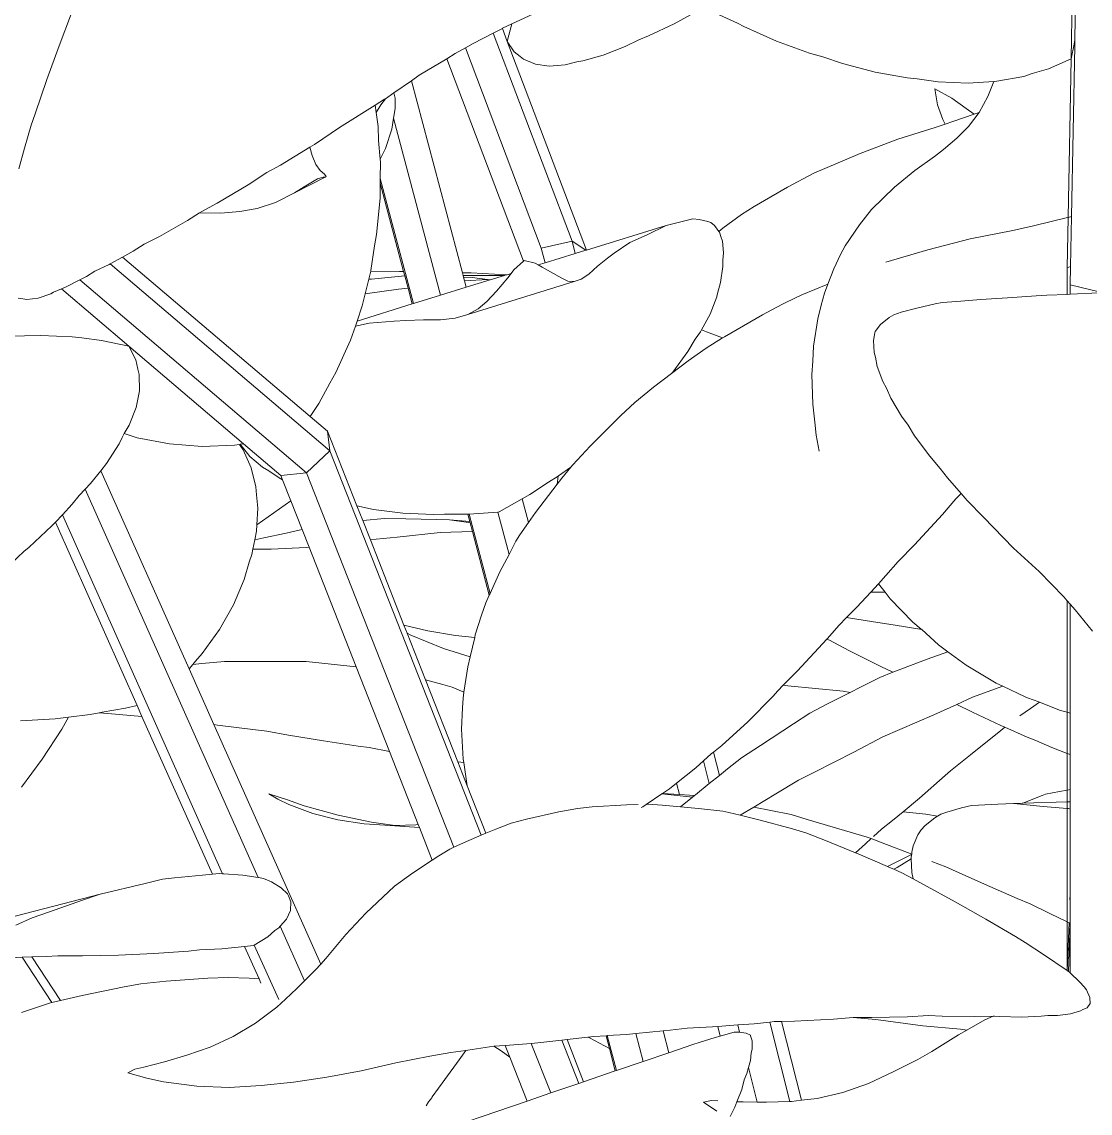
# Model space of a CAD drawing. Header units: metres. Extents: x 12.2 to 77.2, y 18.8 to 35.5.
# Drawn here: x 61.3418 to 61.5268, y 29.6577 to 29.8468 of the extents above; entities that cross this region are included whole.
import ezdxf

# ---------------------------------------------------------------- set-up
doc = ezdxf.new("R2010")
doc.units = ezdxf.units.M
doc.layers.add('0inne_gulv', color=7, linetype='Continuous', lineweight=13)

# ---------------------------------------------------------------- blocks, each defined once
blk = doc.blocks.new('One bedroom house rs')
for p, q in [((-9.03845, -2.14549), (-9.0381, -2.12652)), ((-9.03781, -2.1422), (-9.03758, -2.12991)), ((-9.21376, -2.14329), (-9.2116, -2.13759)), ((-9.13168, -2.13775), (-9.13532, -2.13947)), ((-9.1027, -2.13696), (-9.10724, -2.13947)), ((-9.10068, -2.1373), (-9.09627, -2.13931)), ((-9.13855, -2.14106), (-9.13697, -2.14025)), ((-9.13697, -2.14025), (-9.13694, -2.14023)), ((-9.13611, -2.14254), (-9.13697, -2.14025)), ((-9.13532, -2.13947), (-9.13694, -2.14023)), ((-9.13611, -2.14254), (-9.13532, -2.13947)), ((-9.10724, -2.13947), (-9.11164, -2.14155)), ((-9.09627, -2.13931), (-9.09513, -2.13992)), ((-9.09513, -2.13992), (-9.0895, -2.14243)), ((-9.14204, -2.14288), (-9.13855, -2.14106)), ((-9.1249, -2.17708), (-9.13855, -2.14106)), ((-9.11164, -2.14155), (-9.11332, -2.1422)), ((-9.21376, -2.14329), (-9.21587, -2.14912)), ((-9.14338, -2.14363), (-9.14513, -2.14461)), ((-9.14204, -2.14288), (-9.14338, -2.14363)), ((-9.13023, -2.17834), (-9.14338, -2.14363)), ((-9.13611, -2.14254), (-9.13491, -2.14432)), ((-9.12242, -2.17866), (-9.13611, -2.14254)), ((-9.11572, -2.14339), (-9.11949, -2.14488)), ((-9.11572, -2.14339), (-9.11332, -2.1422)), ((-9.0895, -2.14243), (-9.08378, -2.14451)), ((-9.03845, -2.14549), (-9.03796, -2.14299)), ((-9.03838, -2.17284), (-9.03783, -2.14324)), ((-9.03796, -2.14299), (-9.03781, -2.1422)), ((-9.03783, -2.14324), (-9.03796, -2.14299)), ((-9.03783, -2.14324), (-9.03781, -2.1422)), ((-9.14659, -2.14549), (-9.15137, -2.14837)), ((-9.14513, -2.14461), (-9.14659, -2.14549)), ((-9.14659, -2.14549), (-9.13329, -2.18057)), ((-9.13388, -2.14512), (-9.13491, -2.14432)), ((-9.1333, -2.1456), (-9.13388, -2.14512)), ((-9.13125, -2.14645), (-9.1333, -2.1456)), ((-9.12301, -2.14587), (-9.12406, -2.14602)), ((-9.11949, -2.14488), (-9.12301, -2.14587)), ((-9.08378, -2.14451), (-9.08149, -2.14516)), ((-9.07808, -2.14634), (-9.08149, -2.14516)), ((-9.03845, -2.14549), (-9.04238, -2.14727)), ((-9.03897, -2.173), (-9.03845, -2.14549)), ((-9.13125, -2.14645), (-9.12884, -2.14677)), ((-9.12611, -2.14654), (-9.12884, -2.14677)), ((-9.12406, -2.14602), (-9.12611, -2.14654)), ((-9.07808, -2.14634), (-9.07243, -2.14783)), ((-9.07243, -2.14783), (-9.06686, -2.14882)), ((-9.04521, -2.14808), (-9.04238, -2.14727)), ((-9.2179, -2.15502), (-9.21587, -2.14912)), ((-9.15578, -2.15143), (-9.15271, -2.1493)), ((-9.15271, -2.1493), (-9.15137, -2.14837)), ((-9.1439, -2.18259), (-9.15271, -2.1493)), ((-9.06686, -2.14882), (-9.0651, -2.14898)), ((-9.0651, -2.14898), (-9.06148, -2.1495)), ((-9.06148, -2.1495), (-9.0563, -2.14973)), ((-9.05186, -2.14944), (-9.0563, -2.14973)), ((-9.05186, -2.14944), (-9.05289, -2.15206)), ((-9.05135, -2.14941), (-9.05186, -2.14944)), ((-9.05135, -2.14941), (-9.04668, -2.14855)), ((-9.04668, -2.14855), (-9.04521, -2.14808)), ((-9.15723, -2.15244), (-9.15578, -2.15143)), ((-9.15578, -2.15143), (-9.15554, -2.15231)), ((-9.06207, -2.15072), (-9.05912, -2.15231)), ((-9.06207, -2.15072), (-9.0616, -2.1535)), ((-9.15899, -2.15354), (-9.15737, -2.15253)), ((-9.15882, -2.15484), (-9.158, -2.1535)), ((-9.15723, -2.15244), (-9.158, -2.1535)), ((-9.15737, -2.15253), (-9.15723, -2.15244)), ((-9.15555, -2.15412), (-9.15554, -2.15231)), ((-9.06067, -2.15605), (-9.0616, -2.1535)), ((-9.05663, -2.15412), (-9.05912, -2.15231)), ((-9.05289, -2.15206), (-9.0544, -2.15482)), ((-9.2179, -2.15502), (-9.21856, -2.15703)), ((-9.16517, -2.15741), (-9.15899, -2.15354)), ((-9.15899, -2.15354), (-9.15882, -2.15484)), ((-9.15882, -2.15484), (-9.1585, -2.15726)), ((-9.15555, -2.15412), (-9.15583, -2.15581)), ((-9.05526, -2.15509), (-9.05893, -2.15637)), ((-9.05663, -2.15412), (-9.05526, -2.15509)), ((-9.0544, -2.15482), (-9.05621, -2.15722)), ((-9.0544, -2.15482), (-9.05526, -2.15509)), ((-9.21908, -2.15881), (-9.21856, -2.15703)), ((-9.1585, -2.15726), (-9.1584, -2.15967)), ((-9.15583, -2.15581), (-9.15614, -2.1577)), ((-9.14771, -2.18648), (-9.15583, -2.15581)), ((-9.06029, -2.15682), (-9.06202, -2.1574)), ((-9.06067, -2.15605), (-9.06029, -2.15682)), ((-9.05893, -2.15637), (-9.06029, -2.15682)), ((-9.05621, -2.15722), (-9.05828, -2.15925)), ((-9.21972, -2.16099), (-9.21908, -2.15881)), ((-9.16953, -2.16033), (-9.16517, -2.15741)), ((-9.15724, -2.16108), (-9.15614, -2.1577)), ((-9.06202, -2.1574), (-9.06849, -2.15942)), ((-9.22073, -2.16455), (-9.21972, -2.16099)), ((-9.17539, -2.16392), (-9.17033, -2.16082)), ((-9.17033, -2.16082), (-9.16953, -2.16033)), ((-9.16994, -2.16225), (-9.17033, -2.16082)), ((-9.15814, -2.1629), (-9.1584, -2.15967)), ((-9.06849, -2.15942), (-9.07501, -2.16194)), ((-9.06057, -2.16123), (-9.05828, -2.15925)), ((-9.16926, -2.16381), (-9.16994, -2.16225)), ((-9.15814, -2.1629), (-9.15724, -2.16108)), ((-9.1581, -2.16342), (-9.15814, -2.1629)), ((-9.07501, -2.16194), (-9.08304, -2.16534)), ((-9.0621, -2.16243), (-9.06552, -2.16484)), ((-9.06057, -2.16123), (-9.0621, -2.16243)), ((-9.17539, -2.16392), (-9.17774, -2.16523)), ((-9.1685, -2.16488), (-9.16926, -2.16381)), ((-9.1581, -2.16342), (-9.15812, -2.16625)), ((-9.06907, -2.16776), (-9.06552, -2.16484)), ((-9.17774, -2.16523), (-9.18098, -2.16735)), ((-9.173, -2.16876), (-9.16767, -2.16604)), ((-9.16901, -2.16633), (-9.17132, -2.1677)), ((-9.16901, -2.16633), (-9.16803, -2.16603)), ((-9.1685, -2.16488), (-9.16777, -2.1655)), ((-9.16767, -2.16604), (-9.16803, -2.16603)), ((-9.16777, -2.1655), (-9.16747, -2.16588)), ((-9.16767, -2.16604), (-9.16747, -2.16588)), ((-9.15812, -2.16625), (-9.15813, -2.16703)), ((-9.15238, -2.18792), (-9.15812, -2.16625)), ((-9.08304, -2.16534), (-9.08756, -2.16777)), ((-9.18098, -2.16735), (-9.18637, -2.17055)), ((-9.173, -2.16876), (-9.17132, -2.1677)), ((-9.15813, -2.16703), (-9.15815, -2.16968)), ((-9.15407, -2.18237), (-9.15813, -2.16703)), ((-9.08756, -2.16777), (-9.09335, -2.17112)), ((-9.07302, -2.17161), (-9.06907, -2.16776)), ((-9.17941, -2.17144), (-9.17629, -2.17038)), ((-9.173, -2.16876), (-9.17629, -2.17038)), ((-9.15815, -2.16968), (-9.15875, -2.17593)), ((-9.19149, -2.17354), (-9.18943, -2.17222)), ((-9.18943, -2.17222), (-9.18903, -2.17196)), ((-9.18576, -2.17223), (-9.18943, -2.17222)), ((-9.18903, -2.17196), (-9.18637, -2.17055)), ((-9.18576, -2.17223), (-9.18243, -2.17199)), ((-9.18243, -2.17199), (-9.17941, -2.17144)), ((-9.09556, -2.17251), (-9.09335, -2.17112)), ((-9.07514, -2.17429), (-9.07302, -2.17161)), ((-9.19633, -2.17631), (-9.19149, -2.17354)), ((-9.10862, -2.17439), (-9.10677, -2.17392)), ((-9.10677, -2.17392), (-9.10468, -2.17341)), ((-9.104, -2.17325), (-9.10468, -2.17341)), ((-9.10288, -2.17336), (-9.104, -2.17325)), ((-9.10288, -2.17336), (-9.1014, -2.17368)), ((-9.1014, -2.17368), (-9.10087, -2.1739)), ((-9.10087, -2.1739), (-9.10024, -2.17441)), ((-9.09876, -2.17484), (-9.09556, -2.17251)), ((-9.07757, -2.17793), (-9.07514, -2.17429)), ((-9.03908, -2.17302), (-9.04495, -2.17444)), ((-9.03913, -2.18172), (-9.03897, -2.173)), ((-9.03908, -2.17302), (-9.03897, -2.173)), ((-9.03897, -2.173), (-9.03838, -2.17284)), ((-9.03855, -2.1815), (-9.03838, -2.17284)), ((-9.15875, -2.17593), (-9.15912, -2.17793)), ((-9.10862, -2.17439), (-9.12242, -2.17866)), ((-9.11487, -2.17735), (-9.11188, -2.17599)), ((-9.11188, -2.17599), (-9.10862, -2.17439)), ((-9.10024, -2.17441), (-9.09949, -2.17543)), ((-9.09876, -2.17484), (-9.09949, -2.17543)), ((-9.09949, -2.17543), (-9.09939, -2.17557)), ((-9.09939, -2.17557), (-9.09914, -2.17629)), ((-9.04856, -2.17523), (-9.05592, -2.17671)), ((-9.04495, -2.17444), (-9.04856, -2.17523)), ((-9.20089, -2.17884), (-9.19899, -2.17765)), ((-9.19899, -2.17765), (-9.19633, -2.17631)), ((-9.15912, -2.17793), (-9.15975, -2.18219)), ((-9.13023, -2.17834), (-9.1249, -2.17708)), ((-9.1249, -2.17708), (-9.1225, -2.17868)), ((-9.12435, -2.17926), (-9.1249, -2.17708)), ((-9.11758, -2.1792), (-9.11487, -2.17735)), ((-9.09887, -2.17712), (-9.09914, -2.17629)), ((-9.09865, -2.17912), (-9.09887, -2.17712)), ((-9.07757, -2.17793), (-9.07838, -2.17941)), ((-9.05592, -2.17671), (-9.06327, -2.17861)), ((-9.20274, -2.17985), (-9.20489, -2.18104)), ((-9.20089, -2.17884), (-9.20274, -2.17985)), ((-9.17028, -2.20746), (-9.20274, -2.17985)), ((-9.12958, -2.18087), (-9.13023, -2.17834)), ((-9.12435, -2.17926), (-9.12958, -2.18087)), ((-9.1225, -2.17868), (-9.12435, -2.17926)), ((-9.12242, -2.17866), (-9.1225, -2.17868)), ((-9.11876, -2.18006), (-9.11758, -2.1792)), ((-9.09876, -2.18039), (-9.09865, -2.17912)), ((-9.07838, -2.17941), (-9.07958, -2.1819)), ((-9.06327, -2.17861), (-9.07054, -2.18075)), ((-9.2051, -2.18115), (-9.20757, -2.18232)), ((-9.20489, -2.18104), (-9.2051, -2.18115)), ((-9.16683, -2.21341), (-9.20489, -2.18104)), ((-9.13329, -2.18057), (-9.13496, -2.18207)), ((-9.13319, -2.18048), (-9.13329, -2.18057)), ((-9.13319, -2.18048), (-9.13129, -2.18094)), ((-9.13075, -2.18123), (-9.13129, -2.18094)), ((-9.12958, -2.18087), (-9.13075, -2.18123)), ((-9.13008, -2.1816), (-9.13075, -2.18123)), ((-9.13008, -2.1816), (-9.12666, -2.18352)), ((-9.12048, -2.18144), (-9.12197, -2.1828)), ((-9.12048, -2.18144), (-9.11876, -2.18006)), ((-9.09876, -2.18147), (-9.09918, -2.18429)), ((-9.09876, -2.18147), (-9.09876, -2.18039)), ((-9.03855, -2.1815), (-9.03913, -2.18172)), ((-9.03913, -2.18632), (-9.03913, -2.18172)), ((-9.03861, -2.18465), (-9.03855, -2.1815)), ((-9.21018, -2.1838), (-9.20902, -2.1832)), ((-9.20902, -2.1832), (-9.20757, -2.18232)), ((-9.16011, -2.18371), (-9.16072, -2.18623)), ((-9.15977, -2.18229), (-9.16011, -2.18371)), ((-9.16011, -2.18371), (-9.15961, -2.18366)), ((-9.15975, -2.18219), (-9.15977, -2.18229)), ((-9.15977, -2.18229), (-9.15478, -2.18236)), ((-9.15961, -2.18366), (-9.15386, -2.18314)), ((-9.15407, -2.18237), (-9.15478, -2.18236)), ((-9.15386, -2.18314), (-9.15407, -2.18237)), ((-9.15331, -2.18523), (-9.15386, -2.18314)), ((-9.1439, -2.18259), (-9.1424, -2.18262)), ((-9.14377, -2.18307), (-9.1439, -2.18259)), ((-9.14377, -2.18307), (-9.13658, -2.18304)), ((-9.14369, -2.18336), (-9.14377, -2.18307)), ((-9.14222, -2.18339), (-9.14369, -2.18336)), ((-9.14353, -2.18398), (-9.14369, -2.18336)), ((-9.13953, -2.18375), (-9.14353, -2.18398)), ((-9.1424, -2.18262), (-9.14033, -2.18268)), ((-9.13953, -2.18375), (-9.14222, -2.18339)), ((-9.14033, -2.18268), (-9.1363, -2.18294)), ((-9.13908, -2.18381), (-9.13953, -2.18375)), ((-9.13658, -2.18304), (-9.13908, -2.18381)), ((-9.13603, -2.18344), (-9.13797, -2.18575)), ((-9.1363, -2.18294), (-9.13658, -2.18304)), ((-9.13616, -2.18291), (-9.1363, -2.18294)), ((-9.13544, -2.18268), (-9.13616, -2.18291)), ((-9.13603, -2.18344), (-9.13544, -2.18268)), ((-9.13544, -2.18268), (-9.13496, -2.18207)), ((-9.12561, -2.18403), (-9.12666, -2.18352)), ((-9.12454, -2.1841), (-9.12334, -2.1837)), ((-9.12334, -2.1837), (-9.12197, -2.1828)), ((-9.07958, -2.1819), (-9.08058, -2.18453)), ((-9.21334, -2.18536), (-9.21471, -2.18593)), ((-9.21254, -2.18503), (-9.21334, -2.18536)), ((-9.20168, -2.19529), (-9.21334, -2.18536)), ((-9.21254, -2.18503), (-9.21018, -2.1838)), ((-9.17088, -2.21724), (-9.21018, -2.1838)), ((-9.15496, -2.18545), (-9.16072, -2.18623)), ((-9.15496, -2.18545), (-9.15331, -2.18523)), ((-9.15258, -2.18799), (-9.15331, -2.18523)), ((-9.14323, -2.1851), (-9.14771, -2.18648)), ((-9.14323, -2.1851), (-9.14353, -2.18398)), ((-9.13908, -2.18381), (-9.14323, -2.1851)), ((-9.12454, -2.1841), (-9.14296, -2.1898)), ((-9.12454, -2.1841), (-9.12561, -2.18403)), ((-9.09973, -2.18617), (-9.09918, -2.18429)), ((-9.08058, -2.18453), (-9.08509, -2.18643)), ((-9.08058, -2.18453), (-9.08117, -2.18609)), ((-9.03861, -2.18629), (-9.03861, -2.18465)), ((-9.03861, -2.18465), (-9.03358, -2.18591)), ((-9.22082, -2.18698), (-9.22001, -2.18708)), ((-9.21932, -2.18722), (-9.22001, -2.18708)), ((-9.21736, -2.187), (-9.21932, -2.18722)), ((-9.2152, -2.18621), (-9.21736, -2.187)), ((-9.21471, -2.18593), (-9.2152, -2.18621)), ((-9.16072, -2.18623), (-9.16123, -2.18833)), ((-9.14771, -2.18648), (-9.15238, -2.18792)), ((-9.14117, -2.18885), (-9.13965, -2.18754)), ((-9.13965, -2.18754), (-9.13797, -2.18575)), ((-9.10097, -2.18974), (-9.09985, -2.18677)), ((-9.09985, -2.18677), (-9.09983, -2.18668)), ((-9.09983, -2.18668), (-9.09973, -2.18617)), ((-9.0879, -2.18771), (-9.08509, -2.18643)), ((-9.08175, -2.18819), (-9.08117, -2.18609)), ((-9.05827, -2.18754), (-9.06079, -2.18775)), ((-9.05409, -2.18722), (-9.05827, -2.18754)), ((-9.05409, -2.18722), (-9.04948, -2.1869)), ((-9.04449, -2.18658), (-9.04948, -2.1869)), ((-9.04449, -2.18658), (-9.04268, -2.18647)), ((-9.04268, -2.18647), (-9.03913, -2.18632)), ((-9.03913, -2.18632), (-9.03861, -2.18629)), ((-9.03861, -2.18629), (-9.03358, -2.18607)), ((-9.15258, -2.18799), (-9.16212, -2.19094)), ((-9.16212, -2.19094), (-9.16123, -2.18833)), ((-9.15238, -2.18792), (-9.15258, -2.18799)), ((-9.14117, -2.18885), (-9.14296, -2.1898)), ((-9.09192, -2.18987), (-9.08857, -2.18807)), ((-9.08857, -2.18807), (-9.0879, -2.18771)), ((-9.08233, -2.19055), (-9.08175, -2.18819)), ((-9.06787, -2.18942), (-9.06914, -2.18986)), ((-9.06787, -2.18942), (-9.0652, -2.18869)), ((-9.06199, -2.18798), (-9.0652, -2.18869)), ((-9.06199, -2.18798), (-9.06079, -2.18775)), ((-9.16242, -2.19182), (-9.16212, -2.19094)), ((-9.16242, -2.19182), (-9.16005, -2.19133)), ((-9.15571, -2.19099), (-9.16005, -2.19133)), ((-9.15371, -2.19087), (-9.15571, -2.19099)), ((-9.15371, -2.19087), (-9.15063, -2.19076)), ((-9.14771, -2.19076), (-9.15063, -2.19076)), ((-9.14514, -2.19044), (-9.14771, -2.19076)), ((-9.14296, -2.1898), (-9.14514, -2.19044)), ((-9.10097, -2.18974), (-9.10248, -2.19247)), ((-9.09192, -2.18987), (-9.0985, -2.19366)), ((-9.08306, -2.19527), (-9.08233, -2.19055)), ((-9.07149, -2.19154), (-9.06997, -2.19033)), ((-9.06914, -2.18986), (-9.06997, -2.19033)), ((-9.16325, -2.19425), (-9.16242, -2.19182)), ((-9.10356, -2.19406), (-9.10267, -2.19282)), ((-9.10248, -2.19247), (-9.10267, -2.19282)), ((-9.10162, -2.1928), (-9.10248, -2.19247)), ((-9.10162, -2.1928), (-9.09885, -2.19387)), ((-9.07246, -2.193), (-9.07269, -2.19433)), ((-9.0724, -2.19275), (-9.07246, -2.193)), ((-9.07149, -2.19154), (-9.0724, -2.19275)), ((-9.21688, -2.19346), (-9.22255, -2.19356)), ((-9.21688, -2.19346), (-9.2115, -2.19368)), ((-9.2115, -2.19368), (-9.20979, -2.19386)), ((-9.20979, -2.19386), (-9.20639, -2.19432)), ((-9.20168, -2.19529), (-9.20639, -2.19432)), ((-9.16325, -2.19425), (-9.1658, -2.19988)), ((-9.10483, -2.19622), (-9.10356, -2.19406)), ((-9.09885, -2.19387), (-9.1017, -2.19563)), ((-9.0985, -2.19366), (-9.09885, -2.19387)), ((-9.07258, -2.1964), (-9.07269, -2.19433)), ((-9.20165, -2.19531), (-9.20168, -2.19529)), ((-9.20165, -2.19531), (-9.20046, -2.19764)), ((-9.18179, -2.2122), (-9.20165, -2.19531)), ((-9.10483, -2.19622), (-9.10747, -2.19981)), ((-9.1017, -2.19563), (-9.1048, -2.19785)), ((-9.08322, -2.1979), (-9.08306, -2.19527)), ((-9.07258, -2.1964), (-9.07237, -2.19722)), ((-9.20046, -2.19764), (-9.20009, -2.19929)), ((-9.1048, -2.19785), (-9.10769, -2.20005)), ((-9.08335, -2.20019), (-9.08322, -2.1979)), ((-9.07237, -2.19722), (-9.07204, -2.19881)), ((-9.07204, -2.19881), (-9.07107, -2.20142)), ((-9.19986, -2.20019), (-9.20009, -2.19929)), ((-9.19986, -2.20019), (-9.19982, -2.20301)), ((-9.1658, -2.19988), (-9.16684, -2.20169)), ((-9.10769, -2.20005), (-9.11078, -2.20241)), ((-9.10769, -2.20005), (-9.10747, -2.19981)), ((-9.08335, -2.20019), (-9.0832, -2.20537)), ((-9.16684, -2.20169), (-9.16875, -2.20523)), ((-9.11078, -2.20241), (-9.11401, -2.20504)), ((-9.07107, -2.20142), (-9.07045, -2.20257)), ((-9.06967, -2.20433), (-9.07045, -2.20257)), ((-9.2004, -2.20595), (-9.19982, -2.20301)), ((-9.06784, -2.20745), (-9.06967, -2.20433)), ((-9.2004, -2.20595), (-9.2016, -2.20899)), ((-9.17028, -2.20746), (-9.16875, -2.20523)), ((-9.11644, -2.20732), (-9.11401, -2.20504)), ((-9.0832, -2.20537), (-9.08286, -2.20847)), ((-9.16723, -2.21005), (-9.17028, -2.20746)), ((-9.12174, -2.2126), (-9.11644, -2.20732)), ((-9.06671, -2.209), (-9.06784, -2.20745)), ((-9.2016, -2.20899), (-9.20245, -2.21045)), ((-9.16723, -2.21005), (-9.16683, -2.21341)), ((-9.16216, -2.22296), (-9.16723, -2.21005)), ((-9.08263, -2.21071), (-9.08286, -2.20847)), ((-9.0656, -2.21081), (-9.06671, -2.209)), ((-9.20335, -2.21219), (-9.20283, -2.2111)), ((-9.20245, -2.21045), (-9.20283, -2.2111)), ((-9.20021, -2.21115), (-9.20245, -2.21045)), ((-9.19462, -2.21222), (-9.20021, -2.21115)), ((-9.08212, -2.21347), (-9.08263, -2.21071)), ((-9.06295, -2.21438), (-9.0656, -2.21081)), ((-9.20335, -2.21219), (-9.20554, -2.21564)), ((-9.19462, -2.21222), (-9.18898, -2.21266)), ((-9.18335, -2.21245), (-9.18898, -2.21266)), ((-9.18335, -2.21245), (-9.18252, -2.21232)), ((-9.18252, -2.21232), (-9.1824, -2.2123)), ((-9.18227, -2.21266), (-9.18252, -2.21232)), ((-9.1824, -2.2123), (-9.18179, -2.2122)), ((-9.1824, -2.2123), (-9.18073, -2.21441)), ((-9.18186, -2.21325), (-9.18227, -2.21266)), ((-9.18047, -2.21635), (-9.18186, -2.21325)), ((-9.17532, -2.21771), (-9.18179, -2.2122)), ((-9.16683, -2.21341), (-9.17088, -2.21724)), ((-9.14063, -2.28), (-9.16683, -2.21341)), ((-9.12478, -2.21586), (-9.12174, -2.2126)), ((-9.20654, -2.21689), (-9.20554, -2.21564)), ((-9.18073, -2.21441), (-9.1785, -2.21627)), ((-9.12512, -2.21627), (-9.12478, -2.21586)), ((-9.06295, -2.21438), (-9.06113, -2.21647)), ((-9.20829, -2.2191), (-9.20654, -2.21689)), ((-9.20654, -2.21689), (-9.19123, -2.25122)), ((-9.18047, -2.21635), (-9.17965, -2.21965)), ((-9.1785, -2.21627), (-9.1774, -2.2169)), ((-9.17565, -2.21812), (-9.1774, -2.2169)), ((-9.17088, -2.21724), (-9.17532, -2.21771)), ((-9.17503, -2.21844), (-9.17532, -2.21771)), ((-9.14535, -2.28212), (-9.17088, -2.21724)), ((-9.12723, -2.21777), (-9.12731, -2.21782)), ((-9.12723, -2.21777), (-9.12512, -2.21627)), ((-9.12669, -2.21819), (-9.12512, -2.21627)), ((-9.06113, -2.21647), (-9.0599, -2.2181)), ((-9.20829, -2.2191), (-9.20922, -2.22009)), ((-9.17957, -2.22103), (-9.17965, -2.21965)), ((-9.17565, -2.21812), (-9.17503, -2.21844)), ((-9.17358, -2.22211), (-9.17503, -2.21844)), ((-9.13224, -2.22102), (-9.12896, -2.21883)), ((-9.12745, -2.21919), (-9.13121, -2.22413)), ((-9.12731, -2.21782), (-9.12896, -2.21883)), ((-9.12669, -2.21819), (-9.12745, -2.21919)), ((-9.12739, -2.21826), (-9.12745, -2.21919)), ((-9.12739, -2.21826), (-9.12731, -2.21782)), ((-9.05752, -2.22084), (-9.0599, -2.2181)), ((-9.21025, -2.22119), (-9.21146, -2.22269)), ((-9.20922, -2.22009), (-9.21025, -2.22119)), ((-9.17924, -2.28734), (-9.20922, -2.22009)), ((-9.17933, -2.22336), (-9.17957, -2.22103)), ((-9.13353, -2.22175), (-9.13224, -2.22102)), ((-9.05844, -2.22176), (-9.05752, -2.22084)), ((-9.05646, -2.22206), (-9.05752, -2.22084)), ((-9.21316, -2.22451), (-9.21146, -2.22269)), ((-9.17949, -2.22626), (-9.17358, -2.22211)), ((-9.17933, -2.22336), (-9.17949, -2.22626)), ((-9.17164, -2.22706), (-9.17358, -2.22211)), ((-9.16216, -2.22296), (-9.15929, -2.22358)), ((-9.16116, -2.2255), (-9.16216, -2.22296)), ((-9.13752, -2.22402), (-9.13353, -2.22175)), ((-9.13244, -2.22587), (-9.13353, -2.22175)), ((-9.06074, -2.22446), (-9.05844, -2.22176)), ((-9.05361, -2.22494), (-9.05646, -2.22206)), ((-9.21438, -2.22581), (-9.21316, -2.22451)), ((-9.18544, -2.2867), (-9.21316, -2.22451)), ((-9.16116, -2.2255), (-9.15741, -2.22513)), ((-9.15421, -2.22422), (-9.15929, -2.22358)), ((-9.15741, -2.22513), (-9.15368, -2.22522)), ((-9.15421, -2.22422), (-9.14887, -2.22446)), ((-9.15368, -2.22522), (-9.14837, -2.22535)), ((-9.14887, -2.22446), (-9.14698, -2.2244)), ((-9.14612, -2.22541), (-9.14837, -2.22535)), ((-9.14698, -2.2244), (-9.14327, -2.22443)), ((-9.14294, -2.22441), (-9.14327, -2.22443)), ((-9.14273, -2.22439), (-9.14294, -2.22441)), ((-9.14261, -2.22565), (-9.14294, -2.22441)), ((-9.13777, -2.22404), (-9.14273, -2.22439)), ((-9.13909, -2.23814), (-9.14273, -2.22439)), ((-9.13752, -2.22402), (-9.13777, -2.22404)), ((-9.13582, -2.23139), (-9.13777, -2.22404)), ((-9.13244, -2.22587), (-9.13121, -2.22413)), ((-9.06558, -2.22971), (-9.06074, -2.22446)), ((-9.04846, -2.23031), (-9.05361, -2.22494)), ((-9.21498, -2.22645), (-9.21894, -2.23013)), ((-9.21498, -2.22645), (-9.21438, -2.22581)), ((-9.20024, -2.25753), (-9.21438, -2.22581)), ((-9.17949, -2.22626), (-9.17955, -2.22734)), ((-9.1744, -2.22767), (-9.17215, -2.22718)), ((-9.17215, -2.22718), (-9.17164, -2.22706)), ((-9.17044, -2.23009), (-9.17164, -2.22706)), ((-9.15983, -2.22887), (-9.16116, -2.2255)), ((-9.14612, -2.22541), (-9.14261, -2.22565)), ((-9.14284, -2.22585), (-9.14612, -2.22541)), ((-9.14284, -2.22585), (-9.14255, -2.22589)), ((-9.14255, -2.22589), (-9.14261, -2.22565)), ((-9.14214, -2.22742), (-9.14255, -2.22589)), ((-9.13394, -2.22801), (-9.13244, -2.22587)), ((-9.18017, -2.23044), (-9.17985, -2.22882)), ((-9.17985, -2.22882), (-9.17955, -2.22734)), ((-9.17827, -2.22849), (-9.17985, -2.22882)), ((-9.17827, -2.22849), (-9.1744, -2.22767)), ((-9.15885, -2.22876), (-9.15983, -2.22887)), ((-9.15402, -2.24362), (-9.15983, -2.22887)), ((-9.15885, -2.22876), (-9.15519, -2.22837)), ((-9.15519, -2.22837), (-9.14773, -2.22759)), ((-9.14214, -2.22742), (-9.14773, -2.22759)), ((-9.13923, -2.23844), (-9.14214, -2.22742)), ((-9.13582, -2.23139), (-9.13461, -2.2291)), ((-9.13461, -2.2291), (-9.13394, -2.22801)), ((-9.21986, -2.23088), (-9.22312, -2.23398)), ((-9.21894, -2.23013), (-9.21986, -2.23088)), ((-9.18037, -2.23139), (-9.18017, -2.23044)), ((-9.18017, -2.23044), (-9.17704, -2.23048)), ((-9.17704, -2.23048), (-9.17098, -2.23016)), ((-9.17098, -2.23016), (-9.17044, -2.23009)), ((-9.16229, -2.25083), (-9.17044, -2.23009)), ((-9.06841, -2.23259), (-9.06558, -2.22971)), ((-9.04402, -2.23432), (-9.04846, -2.23031)), ((-9.18168, -2.23571), (-9.18082, -2.23271)), ((-9.18037, -2.23139), (-9.18082, -2.23271)), ((-9.13742, -2.23442), (-9.13582, -2.23139)), ((-9.07053, -2.23505), (-9.06841, -2.23259)), ((-9.13742, -2.23442), (-9.13909, -2.23814)), ((-9.03974, -2.23873), (-9.04402, -2.23432)), ((-9.18354, -2.24009), (-9.18168, -2.23571)), ((-9.07184, -2.23647), (-9.07316, -2.23789)), ((-9.07053, -2.23505), (-9.07184, -2.23647)), ((-9.07184, -2.23647), (-9.07069, -2.23794)), ((-9.13923, -2.23844), (-9.13983, -2.23978)), ((-9.13909, -2.23814), (-9.13923, -2.23844)), ((-9.07316, -2.23789), (-9.07556, -2.2405)), ((-9.07316, -2.23789), (-9.072, -2.23792)), ((-9.072, -2.23792), (-9.07069, -2.23794)), ((-9.07069, -2.23794), (-9.06981, -2.23905)), ((-9.18354, -2.24009), (-9.18597, -2.24438)), ((-9.14061, -2.2419), (-9.13983, -2.23978)), ((-9.06981, -2.23905), (-9.06585, -2.24312)), ((-9.03913, -2.23941), (-9.03974, -2.23873)), ((-9.03861, -2.24001), (-9.03913, -2.23941)), ((-9.03913, -2.25871), (-9.03913, -2.23941)), ((-9.03777, -2.24095), (-9.03861, -2.24001)), ((-9.03861, -2.25886), (-9.03861, -2.24001)), ((-9.14166, -2.24531), (-9.14061, -2.2419)), ((-9.07735, -2.24231), (-9.07871, -2.24369)), ((-9.07556, -2.2405), (-9.07735, -2.24231)), ((-9.07735, -2.24231), (-9.07267, -2.24303)), ((-9.03476, -2.24467), (-9.03777, -2.24095)), ((-9.15402, -2.24362), (-9.1499, -2.24461)), ((-9.15347, -2.24503), (-9.15402, -2.24362)), ((-9.08068, -2.24597), (-9.07871, -2.24369)), ((-9.07267, -2.24303), (-9.0693, -2.24356)), ((-9.0693, -2.24356), (-9.06434, -2.24439)), ((-9.06585, -2.24312), (-9.06442, -2.24432)), ((-9.18894, -2.24853), (-9.18597, -2.24438)), ((-9.15284, -2.24535), (-9.15347, -2.24503)), ((-9.15029, -2.25312), (-9.15347, -2.24503)), ((-9.15284, -2.24535), (-9.14714, -2.24766)), ((-9.14511, -2.24543), (-9.1499, -2.24461)), ((-9.14176, -2.24577), (-9.14511, -2.24543)), ((-9.14176, -2.24577), (-9.14254, -2.24911)), ((-9.14166, -2.24531), (-9.14176, -2.24577)), ((-9.08583, -2.25154), (-9.08076, -2.24606)), ((-9.08076, -2.24606), (-9.08068, -2.24597)), ((-9.0803, -2.24625), (-9.08076, -2.24606)), ((-9.06442, -2.24432), (-9.06434, -2.24439)), ((-9.06434, -2.24439), (-9.06144, -2.24702)), ((-9.14254, -2.24911), (-9.14714, -2.24766)), ((-9.07696, -2.24802), (-9.0803, -2.24625)), ((-9.07696, -2.24802), (-9.07142, -2.25082)), ((-9.06144, -2.24702), (-9.05981, -2.24823)), ((-9.19058, -2.25043), (-9.19013, -2.24988)), ((-9.18894, -2.24853), (-9.19013, -2.24988)), ((-9.18511, -2.24992), (-9.18904, -2.25028)), ((-9.18196, -2.2499), (-9.18511, -2.24992)), ((-9.18196, -2.2499), (-9.17503, -2.2499)), ((-9.17503, -2.2499), (-9.17097, -2.24993)), ((-9.16825, -2.25019), (-9.17097, -2.24993)), ((-9.14254, -2.24911), (-9.14295, -2.25086)), ((-9.06918, -2.25173), (-9.06338, -2.24953)), ((-9.06338, -2.24953), (-9.05981, -2.24823)), ((-9.05981, -2.24823), (-9.05663, -2.25058)), ((-9.19123, -2.25122), (-9.19058, -2.25043)), ((-9.19123, -2.25122), (-9.18694, -2.26084)), ((-9.18904, -2.25028), (-9.19058, -2.25043)), ((-9.16229, -2.25083), (-9.16825, -2.25019)), ((-9.15651, -2.2655), (-9.16229, -2.25083)), ((-9.14363, -2.25526), (-9.14295, -2.25086)), ((-9.08583, -2.25154), (-9.08831, -2.25403)), ((-9.06937, -2.2518), (-9.07159, -2.25267)), ((-9.06937, -2.2518), (-9.07142, -2.25082)), ((-9.06918, -2.25173), (-9.06937, -2.2518)), ((-9.05146, -2.25366), (-9.05663, -2.25058)), ((-9.15029, -2.25312), (-9.14727, -2.25393)), ((-9.1447, -2.26732), (-9.15029, -2.25312)), ((-9.07159, -2.25267), (-9.07496, -2.25436)), ((-9.05146, -2.25366), (-9.05028, -2.25422)), ((-9.14727, -2.25393), (-9.14569, -2.2544)), ((-9.14363, -2.25526), (-9.14569, -2.2544)), ((-9.14378, -2.25628), (-9.14363, -2.25526)), ((-9.08926, -2.255), (-9.09011, -2.25597)), ((-9.08831, -2.25403), (-9.08926, -2.255)), ((-9.08753, -2.25413), (-9.08831, -2.25403)), ((-9.07794, -2.25509), (-9.08753, -2.25413)), ((-9.07676, -2.25529), (-9.08077, -2.25734)), ((-9.07676, -2.25529), (-9.07794, -2.25509)), ((-9.07496, -2.25436), (-9.07676, -2.25529)), ((-9.05028, -2.25422), (-9.05553, -2.25612)), ((-9.05028, -2.25422), (-9.04644, -2.25602)), ((-9.14378, -2.25628), (-9.1439, -2.25796)), ((-9.09011, -2.25597), (-9.09444, -2.26038)), ((-9.08373, -2.25889), (-9.08077, -2.25734)), ((-9.05828, -2.25735), (-9.06225, -2.25914)), ((-9.05553, -2.25612), (-9.05828, -2.25735)), ((-9.05555, -2.25873), (-9.05828, -2.25735)), ((-9.04644, -2.25602), (-9.046, -2.25624)), ((-9.046, -2.25624), (-9.04405, -2.25693)), ((-9.04396, -2.25697), (-9.04548, -2.25805)), ((-9.04405, -2.25693), (-9.04396, -2.25697)), ((-9.04396, -2.25697), (-9.04028, -2.2584)), ((-9.21209, -2.25959), (-9.20834, -2.25911)), ((-9.20834, -2.25911), (-9.20682, -2.2588)), ((-9.20682, -2.2588), (-9.20629, -2.2587)), ((-9.20531, -2.25894), (-9.20682, -2.2588)), ((-9.20629, -2.2587), (-9.20227, -2.25803)), ((-9.20531, -2.25894), (-9.19939, -2.25943)), ((-9.20024, -2.25753), (-9.20227, -2.25803)), ((-9.19939, -2.25943), (-9.20024, -2.25753)), ((-9.14402, -2.26167), (-9.1439, -2.25796)), ((-9.08655, -2.26071), (-9.08373, -2.25889)), ((-9.06225, -2.25914), (-9.07105, -2.26298)), ((-9.05555, -2.25873), (-9.05066, -2.26103)), ((-9.04548, -2.25805), (-9.04736, -2.25934)), ((-9.03913, -2.25871), (-9.04028, -2.2584)), ((-9.03861, -2.25886), (-9.03913, -2.25871)), ((-9.03913, -2.26586), (-9.03913, -2.25871)), ((-9.03861, -2.26606), (-9.03861, -2.25886)), ((-9.2144, -2.25988), (-9.22044, -2.26021)), ((-9.2144, -2.25988), (-9.21209, -2.25959)), ((-9.21329, -2.26167), (-9.21209, -2.25959)), ((-9.1872, -2.28678), (-9.19939, -2.25943)), ((-9.18631, -2.26093), (-9.18694, -2.26084)), ((-9.18694, -2.26084), (-9.16843, -2.30235)), ((-9.18631, -2.26093), (-9.18019, -2.2617)), ((-9.09444, -2.26038), (-9.09896, -2.26447)), ((-9.09228, -2.26445), (-9.08655, -2.26071)), ((-9.04997, -2.26133), (-9.05066, -2.26103)), ((-9.21666, -2.26686), (-9.21329, -2.26167)), ((-9.17775, -2.26197), (-9.18019, -2.2617)), ((-9.17404, -2.26267), (-9.17775, -2.26197)), ((-9.17404, -2.26267), (-9.16793, -2.26369)), ((-9.14374, -2.26686), (-9.14402, -2.26167)), ((-9.07105, -2.26298), (-9.0761, -2.26561)), ((-9.05588, -2.26612), (-9.05065, -2.2619)), ((-9.05065, -2.2619), (-9.04997, -2.26133)), ((-9.04605, -2.26302), (-9.04997, -2.26133)), ((-9.04605, -2.26302), (-9.04458, -2.26359)), ((-9.16193, -2.26458), (-9.16793, -2.26369)), ((-9.16193, -2.26458), (-9.16004, -2.26481)), ((-9.15651, -2.2655), (-9.16004, -2.26481)), ((-9.09896, -2.26447), (-9.10041, -2.26562)), ((-9.09554, -2.26661), (-9.09228, -2.26445)), ((-9.04179, -2.26484), (-9.04458, -2.26359)), ((-9.03913, -2.26586), (-9.04179, -2.26484)), ((-9.21666, -2.26686), (-9.22023, -2.27172)), ((-9.15154, -2.27814), (-9.15651, -2.2655)), ((-9.14374, -2.26686), (-9.14366, -2.26743)), ((-9.10213, -2.26713), (-9.10082, -2.26594)), ((-9.10041, -2.26562), (-9.10082, -2.26594)), ((-9.09939, -2.26968), (-9.10041, -2.26562)), ((-9.09796, -2.26854), (-9.09554, -2.26661)), ((-9.0761, -2.26561), (-9.08292, -2.26911)), ((-9.05588, -2.26612), (-9.05938, -2.26886)), ((-9.03861, -2.26606), (-9.03913, -2.26586)), ((-9.03913, -2.27222), (-9.03913, -2.26586)), ((-9.03861, -2.27213), (-9.03861, -2.26606)), ((-9.14366, -2.26743), (-9.1447, -2.26732)), ((-9.14306, -2.27149), (-9.1447, -2.26732)), ((-9.14366, -2.26743), (-9.14306, -2.27149)), ((-9.10349, -2.26836), (-9.10679, -2.27098)), ((-9.10349, -2.26836), (-9.10213, -2.26713)), ((-9.10113, -2.27108), (-9.10213, -2.26713)), ((-9.09796, -2.26854), (-9.09939, -2.26968)), ((-9.09939, -2.26968), (-9.10113, -2.27108)), ((-9.08958, -2.27285), (-9.08568, -2.27049)), ((-9.08568, -2.27049), (-9.08292, -2.26911)), ((-9.06025, -2.26967), (-9.06471, -2.27359)), ((-9.05938, -2.26886), (-9.06025, -2.26967)), ((-9.13984, -2.27967), (-9.14306, -2.27149)), ((-9.10803, -2.27196), (-9.10923, -2.27277)), ((-9.10679, -2.27098), (-9.10803, -2.27196)), ((-9.10629, -2.27297), (-9.10679, -2.27098)), ((-9.10113, -2.27108), (-9.10353, -2.27301)), ((-9.04288, -2.27292), (-9.04045, -2.27243)), ((-9.03913, -2.27222), (-9.04045, -2.27243)), ((-9.03861, -2.27213), (-9.03913, -2.27222)), ((-9.03913, -2.27426), (-9.03913, -2.27222)), ((-9.03861, -2.27424), (-9.03861, -2.27213)), ((-9.17742, -2.27288), (-9.17585, -2.27379)), ((-9.17742, -2.27288), (-9.17421, -2.2739)), ((-9.17397, -2.27472), (-9.17585, -2.27379)), ((-9.1713, -2.27491), (-9.17421, -2.2739)), ((-9.10935, -2.27285), (-9.11204, -2.27468)), ((-9.10923, -2.27277), (-9.10935, -2.27285)), ((-9.10403, -2.27341), (-9.10935, -2.27285)), ((-9.10923, -2.27277), (-9.10629, -2.27297)), ((-9.10629, -2.27297), (-9.10371, -2.27315)), ((-9.10613, -2.27511), (-9.10403, -2.27341)), ((-9.10371, -2.27315), (-9.10403, -2.27341)), ((-9.10353, -2.27301), (-9.10371, -2.27315)), ((-9.0915, -2.274), (-9.09343, -2.27515)), ((-9.08958, -2.27285), (-9.0915, -2.274)), ((-9.06471, -2.27359), (-9.06757, -2.27597)), ((-9.04693, -2.27449), (-9.04838, -2.27453)), ((-9.04683, -2.27445), (-9.04693, -2.27449)), ((-9.04683, -2.27445), (-9.04348, -2.27314)), ((-9.03913, -2.27426), (-9.04683, -2.27445)), ((-9.04348, -2.27314), (-9.04288, -2.27292)), ((-9.03861, -2.27424), (-9.03913, -2.27426)), ((-9.03913, -2.27541), (-9.03913, -2.27426)), ((-9.03861, -2.2755), (-9.03861, -2.27424)), ((-9.17397, -2.27472), (-9.16982, -2.27625)), ((-9.1713, -2.27491), (-9.1654, -2.27655)), ((-9.16547, -2.27735), (-9.16982, -2.27625)), ((-9.13278, -2.27724), (-9.12721, -2.27598)), ((-9.12721, -2.27598), (-9.12396, -2.27537)), ((-9.12142, -2.27513), (-9.12396, -2.27537)), ((-9.11545, -2.27478), (-9.12142, -2.27513)), ((-9.11347, -2.27472), (-9.11545, -2.27478)), ((-9.11264, -2.27509), (-9.11291, -2.27524)), ((-9.11204, -2.27468), (-9.11264, -2.27509)), ((-9.11172, -2.27467), (-9.11204, -2.27468)), ((-9.10929, -2.27483), (-9.11172, -2.27467)), ((-9.10929, -2.27483), (-9.10613, -2.27511)), ((-9.10613, -2.27511), (-9.10298, -2.27539)), ((-9.0988, -2.27587), (-9.10298, -2.27539)), ((-9.09772, -2.2761), (-9.0988, -2.27587)), ((-9.0958, -2.27656), (-9.09772, -2.2761)), ((-9.09343, -2.27515), (-9.0958, -2.27656)), ((-9.09343, -2.27515), (-9.09049, -2.27575)), ((-9.09049, -2.27575), (-9.08694, -2.27646)), ((-9.06757, -2.27597), (-9.06938, -2.27747)), ((-9.06757, -2.27597), (-9.0636, -2.27636)), ((-9.06161, -2.27673), (-9.0636, -2.27636)), ((-9.06161, -2.27673), (-9.06104, -2.27636)), ((-9.06104, -2.27636), (-9.05999, -2.27601)), ((-9.05746, -2.27528), (-9.05999, -2.27601)), ((-9.0557, -2.27485), (-9.05746, -2.27528)), ((-9.05452, -2.27479), (-9.0557, -2.27485)), ((-9.05452, -2.27479), (-9.05117, -2.27465)), ((-9.05117, -2.27465), (-9.04838, -2.27453)), ((-9.04838, -2.27453), (-9.04332, -2.27505)), ((-9.04332, -2.27505), (-9.03913, -2.27541)), ((-9.03913, -2.27541), (-9.03894, -2.27542)), ((-9.03913, -2.29088), (-9.03913, -2.27541)), ((-9.03861, -2.2755), (-9.03894, -2.27542)), ((-9.03861, -2.29012), (-9.03861, -2.2755)), ((-9.16092, -2.27806), (-9.16547, -2.27735)), ((-9.15964, -2.27776), (-9.1654, -2.27655)), ((-9.1564, -2.27834), (-9.16092, -2.27806)), ((-9.15557, -2.27832), (-9.15964, -2.27776)), ((-9.15557, -2.27832), (-9.15198, -2.2782)), ((-9.15198, -2.2782), (-9.15154, -2.27814)), ((-9.15131, -2.27871), (-9.15154, -2.27814)), ((-9.13812, -2.27895), (-9.13544, -2.27796)), ((-9.13544, -2.27796), (-9.13278, -2.27724)), ((-9.0923, -2.2774), (-9.0958, -2.27656)), ((-9.0923, -2.2774), (-9.0867, -2.27893)), ((-9.08418, -2.2773), (-9.08694, -2.27646)), ((-9.07774, -2.27919), (-9.08418, -2.2773)), ((-9.06938, -2.27747), (-9.0713, -2.27899)), ((-9.06376, -2.27835), (-9.06209, -2.27703)), ((-9.06209, -2.27703), (-9.06161, -2.27673)), ((-9.1564, -2.27834), (-9.15557, -2.27832)), ((-9.1564, -2.27834), (-9.15394, -2.27854)), ((-9.15394, -2.27854), (-9.15131, -2.27871)), ((-9.14911, -2.28432), (-9.15131, -2.27871)), ((-9.1432, -2.28109), (-9.14063, -2.28)), ((-9.14063, -2.28), (-9.13984, -2.27967)), ((-9.13984, -2.27967), (-9.13812, -2.27895)), ((-9.08442, -2.27962), (-9.0867, -2.27893)), ((-9.08103, -2.28092), (-9.08442, -2.27962)), ((-9.07377, -2.28034), (-9.07774, -2.27919)), ((-9.07268, -2.28026), (-9.0713, -2.27899)), ((-9.065, -2.27993), (-9.0658, -2.28184)), ((-9.065, -2.27993), (-9.06446, -2.27908)), ((-9.06446, -2.27908), (-9.06376, -2.27835)), ((-9.1432, -2.28109), (-9.14535, -2.28212)), ((-9.08103, -2.28092), (-9.07583, -2.28305)), ((-9.07408, -2.28154), (-9.07583, -2.28305)), ((-9.07408, -2.28154), (-9.07307, -2.28061)), ((-9.07307, -2.28061), (-9.07377, -2.28034)), ((-9.07118, -2.28134), (-9.07307, -2.28061)), ((-9.07118, -2.28134), (-9.06607, -2.28328)), ((-9.0658, -2.28184), (-9.06603, -2.28298)), ((-9.14911, -2.28432), (-9.148, -2.2836)), ((-9.14605, -2.28246), (-9.148, -2.2836)), ((-9.14535, -2.28212), (-9.14605, -2.28246)), ((-9.07583, -2.28305), (-9.07534, -2.28325)), ((-9.07028, -2.28543), (-9.07534, -2.28325)), ((-9.06608, -2.28339), (-9.07028, -2.28543)), ((-9.06616, -2.28399), (-9.06608, -2.28339)), ((-9.06608, -2.28339), (-9.06607, -2.28328)), ((-9.06607, -2.28328), (-9.06603, -2.28298)), ((-9.15253, -2.28657), (-9.14911, -2.28432)), ((-9.06963, -2.28571), (-9.07028, -2.28543)), ((-9.06963, -2.28571), (-9.06915, -2.28593)), ((-9.06915, -2.28593), (-9.06857, -2.28559)), ((-9.06857, -2.28559), (-9.06616, -2.28411)), ((-9.06616, -2.28411), (-9.06616, -2.28399)), ((-9.06607, -2.28647), (-9.06616, -2.28411)), ((-9.06016, -2.28548), (-9.06258, -2.28459)), ((-9.05903, -2.28601), (-9.06016, -2.28548)), ((-9.19885, -2.28837), (-9.19583, -2.28766)), ((-9.19376, -2.28743), (-9.19583, -2.28766)), ((-9.1889, -2.28693), (-9.19376, -2.28743)), ((-9.1889, -2.28693), (-9.1872, -2.28678)), ((-9.1872, -2.28678), (-9.18601, -2.28667)), ((-9.18601, -2.28667), (-9.18544, -2.2867)), ((-9.18544, -2.2867), (-9.18522, -2.28671)), ((-9.18522, -2.28671), (-9.18195, -2.28697)), ((-9.18195, -2.28697), (-9.17924, -2.28734)), ((-9.17924, -2.28734), (-9.17921, -2.28735)), ((-9.17921, -2.28735), (-9.17834, -2.28753)), ((-9.17696, -2.2881), (-9.17834, -2.28753)), ((-9.15565, -2.28887), (-9.15253, -2.28657)), ((-9.06915, -2.28593), (-9.0678, -2.28655)), ((-9.06582, -2.2876), (-9.0678, -2.28655)), ((-9.06607, -2.28647), (-9.06582, -2.2876)), ((-9.06402, -2.28854), (-9.06582, -2.2876)), ((-9.05347, -2.28851), (-9.05903, -2.28601)), ((-9.20664, -2.29021), (-9.19885, -2.28837)), ((-9.17696, -2.2881), (-9.17526, -2.28911)), ((-9.17526, -2.28911), (-9.17416, -2.29017)), ((-9.16064, -2.29352), (-9.15565, -2.28887)), ((-9.05854, -2.29154), (-9.06402, -2.28854)), ((-9.05347, -2.28851), (-9.0478, -2.29096)), ((-9.2229, -2.29443), (-9.20664, -2.29021)), ((-9.20967, -2.29129), (-9.21538, -2.29328)), ((-9.20664, -2.29021), (-9.20967, -2.29129)), ((-9.17416, -2.29017), (-9.17401, -2.29054)), ((-9.17401, -2.29054), (-9.17362, -2.29156)), ((-9.04553, -2.2919), (-9.0478, -2.29096)), ((-9.03913, -2.29505), (-9.03913, -2.29088)), ((-9.03868, -2.2912), (-9.03867, -2.29102)), ((-9.03867, -2.29102), (-9.03865, -2.29053)), ((-9.03861, -2.29162), (-9.03861, -2.29012)), ((-9.21538, -2.29328), (-9.21838, -2.29431)), ((-9.17438, -2.29457), (-9.17368, -2.29307)), ((-9.17362, -2.29156), (-9.17368, -2.29307)), ((-9.05854, -2.29154), (-9.05321, -2.29456)), ((-9.04215, -2.2936), (-9.04553, -2.2919)), ((-9.03861, -2.29531), (-9.03861, -2.29162)), ((-9.21838, -2.29431), (-9.22125, -2.29562)), ((-9.17438, -2.29457), (-9.17547, -2.29578)), ((-9.16408, -2.29725), (-9.16064, -2.29352)), ((-9.04809, -2.29757), (-9.05321, -2.29456)), ((-9.04215, -2.2936), (-9.03913, -2.29505)), ((-9.03913, -2.30348), (-9.03913, -2.29505)), ((-9.03913, -2.29505), (-9.03882, -2.2952)), ((-9.03913, -2.30348), (-9.03882, -2.2952)), ((-9.03893, -2.30362), (-9.03861, -2.29531)), ((-9.03882, -2.2952), (-9.03861, -2.29531)), ((-9.03861, -2.30388), (-9.03861, -2.29531)), ((-9.17636, -2.29652), (-9.1776, -2.29761)), ((-9.1757, -2.29604), (-9.17636, -2.29652)), ((-9.17547, -2.29578), (-9.1757, -2.29604)), ((-9.17125, -2.30525), (-9.17547, -2.29578)), ((-9.18008, -2.29915), (-9.17993, -2.29905)), ((-9.17993, -2.29905), (-9.1776, -2.29761)), ((-9.17571, -2.3085), (-9.17993, -2.29905)), ((-9.16753, -2.30136), (-9.16408, -2.29725)), ((-9.04809, -2.29757), (-9.04644, -2.29858)), ((-9.04326, -2.30068), (-9.04644, -2.29858)), ((-9.21597, -2.30101), (-9.21397, -2.30089)), ((-9.20971, -2.30091), (-9.21397, -2.30089)), ((-9.20346, -2.30079), (-9.20971, -2.30091)), ((-9.20346, -2.30079), (-9.19732, -2.30051)), ((-9.19135, -2.30009), (-9.19732, -2.30051)), ((-9.19135, -2.30009), (-9.1894, -2.2999)), ((-9.18558, -2.29968), (-9.1894, -2.2999)), ((-9.18162, -2.29929), (-9.18558, -2.29968)), ((-9.18008, -2.29915), (-9.18162, -2.29929)), ((-9.17911, -2.30491), (-9.18162, -2.29929)), ((-9.03913, -2.30348), (-9.04326, -2.30068)), ((-9.22016, -2.30117), (-9.22213, -2.30125)), ((-9.21848, -2.30111), (-9.22016, -2.30117)), ((-9.21499, -2.309), (-9.22016, -2.30117)), ((-9.21597, -2.30101), (-9.21848, -2.30111)), ((-9.21848, -2.30111), (-9.2135, -2.30865)), ((-9.16936, -2.30335), (-9.16843, -2.30235)), ((-9.16843, -2.30235), (-9.16753, -2.30136)), ((-9.18446, -2.30468), (-9.18799, -2.30481)), ((-9.18084, -2.30479), (-9.18446, -2.30468)), ((-9.17125, -2.30525), (-9.16936, -2.30335)), ((-9.03893, -2.30362), (-9.03913, -2.30348)), ((-9.03875, -2.30374), (-9.03893, -2.30362)), ((-9.03875, -2.30374), (-9.03861, -2.30388)), ((-9.03861, -2.30388), (-9.037, -2.3054)), ((-9.20248, -2.30628), (-9.20977, -2.30777)), ((-9.20248, -2.30628), (-9.19958, -2.30578)), ((-9.19958, -2.30578), (-9.19521, -2.30532)), ((-9.19521, -2.30532), (-9.18799, -2.30481)), ((-9.17911, -2.30491), (-9.18084, -2.30479)), ((-9.17879, -2.30563), (-9.17911, -2.30491)), ((-9.17256, -2.30656), (-9.17455, -2.30841)), ((-9.17256, -2.30656), (-9.17125, -2.30525)), ((-9.0362, -2.3063), (-9.037, -2.3054)), ((-9.03581, -2.30683), (-9.0362, -2.3063)), ((-9.20977, -2.30777), (-9.2135, -2.30865)), ((-9.17455, -2.30841), (-9.17606, -2.30981)), ((-9.03521, -2.30814), (-9.03581, -2.30683)), ((-9.03521, -2.30814), (-9.0352, -2.3082)), ((-9.0352, -2.3082), (-9.03517, -2.30916)), ((-9.21524, -2.30906), (-9.22028, -2.31071)), ((-9.21499, -2.309), (-9.21524, -2.30906)), ((-9.2135, -2.30865), (-9.21499, -2.309)), ((-9.17974, -2.3126), (-9.17606, -2.30981)), ((-9.03682, -2.31045), (-9.03644, -2.31019)), ((-9.03644, -2.31019), (-9.0357, -2.3099)), ((-9.0357, -2.3099), (-9.03517, -2.30916)), ((-9.08987, -2.31232), (-9.09067, -2.31241)), ((-9.08861, -2.31229), (-9.08987, -2.31232)), ((-9.08637, -2.31224), (-9.08861, -2.31229)), ((-9.08515, -2.32595), (-9.08861, -2.31229)), ((-9.07959, -2.31188), (-9.08637, -2.31224)), ((-9.07621, -2.31161), (-9.07959, -2.31188)), ((-9.07593, -2.31159), (-9.07621, -2.31161)), ((-9.07621, -2.31161), (-9.07226, -2.31194)), ((-9.07306, -2.3116), (-9.07593, -2.31159)), ((-9.07306, -2.3116), (-9.0668, -2.31146)), ((-9.07226, -2.31194), (-9.06417, -2.31304)), ((-9.0668, -2.31146), (-9.06318, -2.31127)), ((-9.06082, -2.31137), (-9.06318, -2.31127)), ((-9.05517, -2.31144), (-9.06082, -2.31137)), ((-9.05339, -2.31203), (-9.05655, -2.31381)), ((-9.05517, -2.31144), (-9.05199, -2.31137)), ((-9.05199, -2.31137), (-9.05339, -2.31203)), ((-9.05199, -2.31137), (-9.05173, -2.31137)), ((-9.05173, -2.31137), (-9.05084, -2.31144)), ((-9.05084, -2.31144), (-9.04701, -2.31155)), ((-9.04701, -2.31155), (-9.04364, -2.31139)), ((-9.04364, -2.31139), (-9.0425, -2.31123)), ((-9.04082, -2.31124), (-9.0425, -2.31123)), ((-9.04082, -2.31124), (-9.03855, -2.31099)), ((-9.03855, -2.31099), (-9.03682, -2.31045)), ((-9.18359, -2.31491), (-9.17974, -2.3126)), ((-9.10913, -2.31392), (-9.11386, -2.31437)), ((-9.10793, -2.31381), (-9.10913, -2.31392)), ((-9.10813, -2.3177), (-9.10913, -2.31392)), ((-9.10793, -2.31381), (-9.10495, -2.31345)), ((-9.10495, -2.31345), (-9.10057, -2.31323)), ((-9.10057, -2.31323), (-9.09967, -2.31316)), ((-9.09967, -2.31316), (-9.09619, -2.3129)), ((-9.09967, -2.31316), (-9.09925, -2.31483)), ((-9.09786, -2.31443), (-9.09683, -2.31414)), ((-9.09683, -2.31414), (-9.09608, -2.31412)), ((-9.09619, -2.3129), (-9.09337, -2.31269)), ((-9.09587, -2.31415), (-9.09619, -2.3129)), ((-9.09587, -2.31415), (-9.09608, -2.31412)), ((-9.09476, -2.31429), (-9.09587, -2.31415)), ((-9.09067, -2.31241), (-9.09337, -2.31269)), ((-9.08719, -2.32618), (-9.09067, -2.31241)), ((-9.06417, -2.31304), (-9.05761, -2.31363)), ((-9.05655, -2.31381), (-9.05794, -2.3146)), ((-9.05655, -2.31381), (-9.05761, -2.31363)), ((-9.18359, -2.31491), (-9.18758, -2.31675)), ((-9.13198, -2.31608), (-9.13647, -2.31643)), ((-9.13084, -2.31599), (-9.13198, -2.31608)), ((-9.1286, -2.32468), (-9.13198, -2.31608)), ((-9.12666, -2.31552), (-9.13084, -2.31599)), ((-9.12577, -2.31542), (-9.12666, -2.31552)), ((-9.12371, -2.32301), (-9.12666, -2.31552)), ((-9.12217, -2.31501), (-9.12577, -2.31542)), ((-9.1229, -2.32273), (-9.12577, -2.31542)), ((-9.12115, -2.31489), (-9.12217, -2.31501)), ((-9.1219, -2.31514), (-9.12217, -2.31501)), ((-9.1219, -2.31514), (-9.11843, -2.31698)), ((-9.11902, -2.31475), (-9.12115, -2.31489)), ((-9.11882, -2.31474), (-9.11902, -2.31475)), ((-9.11843, -2.31698), (-9.11902, -2.31475)), ((-9.11546, -2.31452), (-9.11882, -2.31474)), ((-9.11721, -2.32079), (-9.11882, -2.31474)), ((-9.11386, -2.31437), (-9.11546, -2.31452)), ((-9.11258, -2.31921), (-9.11386, -2.31437)), ((-9.10291, -2.31594), (-9.10397, -2.31628)), ((-9.10291, -2.31594), (-9.10013, -2.31509)), ((-9.09925, -2.31483), (-9.10013, -2.31509)), ((-9.09786, -2.31443), (-9.09925, -2.31483)), ((-9.09476, -2.31429), (-9.09401, -2.31468)), ((-9.09401, -2.31468), (-9.09397, -2.3148)), ((-9.09397, -2.3148), (-9.0937, -2.31563)), ((-9.09371, -2.31709), (-9.0937, -2.31563)), ((-9.06261, -2.31752), (-9.05794, -2.3146)), ((-9.18758, -2.31675), (-9.19163, -2.31814)), ((-9.14952, -2.31831), (-9.14588, -2.31769)), ((-9.14588, -2.31769), (-9.1433, -2.31731)), ((-9.14447, -2.31891), (-9.1433, -2.31731)), ((-9.1433, -2.31731), (-9.14296, -2.31726)), ((-9.14296, -2.31726), (-9.13842, -2.31659)), ((-9.13647, -2.31643), (-9.13842, -2.31659)), ((-9.13842, -2.31659), (-9.13718, -2.31736)), ((-9.13718, -2.31736), (-9.13566, -2.3185)), ((-9.13566, -2.3185), (-9.13647, -2.31643)), ((-9.11741, -2.32086), (-9.11843, -2.31698)), ((-9.10813, -2.3177), (-9.11258, -2.31921)), ((-9.10397, -2.31628), (-9.10813, -2.3177)), ((-9.09388, -2.31773), (-9.09401, -2.31903)), ((-9.09371, -2.31709), (-9.09388, -2.31773)), ((-9.06502, -2.31888), (-9.06261, -2.31752)), ((-9.19905, -2.3202), (-9.19546, -2.31928)), ((-9.19163, -2.31814), (-9.19546, -2.31928)), ((-9.16144, -2.32083), (-9.15544, -2.31947)), ((-9.14952, -2.31831), (-9.15544, -2.31947)), ((-9.14447, -2.31891), (-9.14696, -2.32234)), ((-9.13268, -2.32607), (-9.13566, -2.3185)), ((-9.11258, -2.31921), (-9.11721, -2.32079)), ((-9.09401, -2.31903), (-9.09433, -2.32024)), ((-9.06502, -2.31888), (-9.06914, -2.32098)), ((-9.20184, -2.32118), (-9.20064, -2.32054)), ((-9.20184, -2.32118), (-9.19856, -2.32211)), ((-9.19905, -2.3202), (-9.20064, -2.32054)), ((-9.16736, -2.32193), (-9.16144, -2.32083)), ((-9.11741, -2.32086), (-9.1229, -2.32273)), ((-9.11721, -2.32079), (-9.11741, -2.32086)), ((-9.09462, -2.32133), (-9.09507, -2.3224)), ((-9.09433, -2.32024), (-9.09462, -2.32133)), ((-9.09281, -2.32626), (-9.09433, -2.32024)), ((-9.07356, -2.32302), (-9.06914, -2.32098)), ((-9.19567, -2.32274), (-9.19856, -2.32211)), ((-9.19567, -2.32274), (-9.18987, -2.3235)), ((-9.18426, -2.3237), (-9.18987, -2.3235)), ((-9.17875, -2.32341), (-9.18426, -2.3237)), ((-9.17875, -2.32341), (-9.17313, -2.3228)), ((-9.17313, -2.3228), (-9.16736, -2.32193)), ((-9.14915, -2.32536), (-9.14696, -2.32234)), ((-9.12371, -2.32301), (-9.1286, -2.32468)), ((-9.1229, -2.32273), (-9.12371, -2.32301)), ((-9.09552, -2.32406), (-9.09507, -2.3224)), ((-9.078, -2.32458), (-9.07356, -2.32302)), ((-9.14919, -2.32549), (-9.14976, -2.32621)), ((-9.14915, -2.32536), (-9.14919, -2.32549)), ((-9.1286, -2.32468), (-9.13268, -2.32607)), ((-9.09635, -2.32619), (-9.09552, -2.32406)), ((-9.08245, -2.32562), (-9.078, -2.32458)), ((-9.13268, -2.32607), (-9.15832, -2.33482)), ((-9.15014, -2.3269), (-9.14976, -2.32621)), ((-9.10212, -2.32626), (-9.10072, -2.32596)), ((-9.10212, -2.32626), (-9.09983, -2.32784)), ((-9.09967, -2.32603), (-9.10072, -2.32596)), ((-9.09753, -2.32878), (-9.09672, -2.32716)), ((-9.09672, -2.32716), (-9.09635, -2.32619)), ((-9.09635, -2.32619), (-9.09529, -2.32624)), ((-9.09281, -2.32626), (-9.09529, -2.32624)), ((-9.09123, -2.32628), (-9.09281, -2.32626)), ((-9.08719, -2.32618), (-9.09123, -2.32628)), ((-9.08688, -2.32617), (-9.08719, -2.32618)), ((-9.08688, -2.32617), (-9.08515, -2.32595)), ((-9.08515, -2.32595), (-9.08245, -2.32562))]:
    blk.add_line(p, q)

msp = doc.modelspace()

# ---------------------------------------------------------------- block references
at = {"layer": '0inne_gulv'}
msp.add_blockref('One bedroom house rs', (70.562, 31.98587), dxfattribs=at)

doc.saveas('drawing.dxf')
